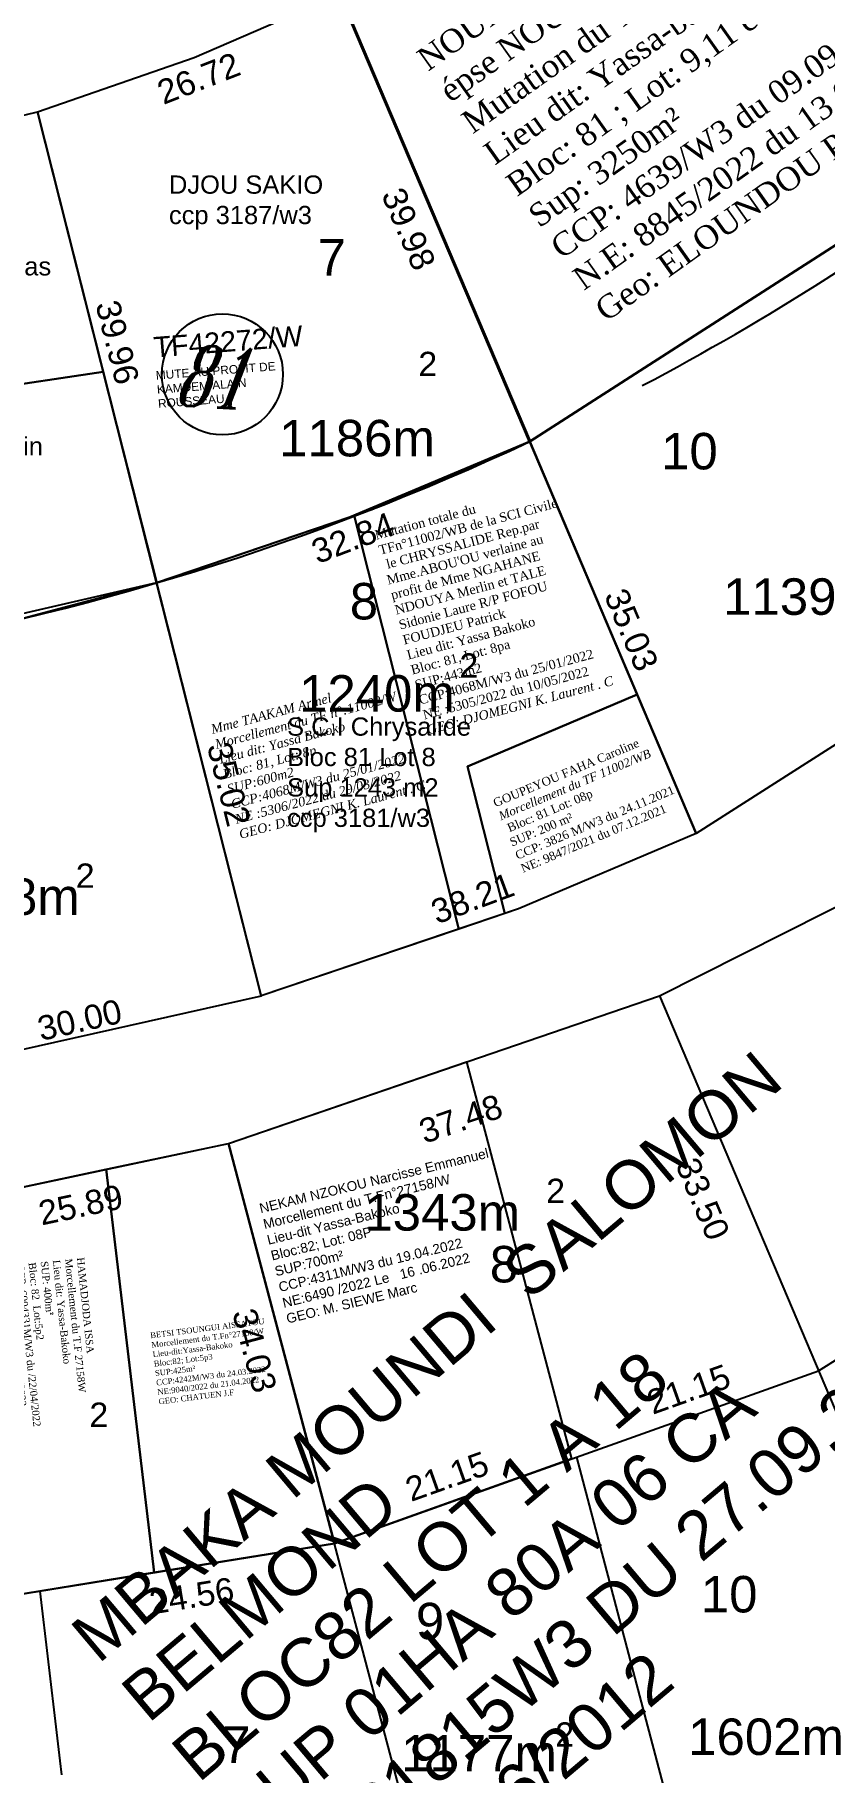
# Model space of a CAD drawing. Header units: millimetres. Extents: x 590121 to 927379, y 438565 to 1441738.
# Drawn here: x 925106.2 to 925171.2, y 1440587.4 to 1440729.7 of the extents above; entities that cross this region are included whole.
import ezdxf

# ---------------------------------------------------------------- set-up
doc = ezdxf.new("R2010")
doc.units = ezdxf.units.MM
doc.header["$LTSCALE"] = 10
for name, color, linetype in [('end maj 26 02 2021', 30, 'Continuous'), ('MAJ DEC 2021', 234, 'Continuous'), ('MAJ JAN 2022', 12, 'Continuous')]:
    doc.layers.add(name, color=color, linetype=linetype)
doc.styles.add('FONT2', font='romant.shx', dxfattribs={"width": 0.7, "oblique": 18, "height": 3})
doc.styles.get("Standard").update_dxf_attribs({"font": 'arial.ttf'})

msp = doc.modelspace()

# ---------------------------------------------------------------- linework, layer by layer
at = {"color": 6, "lineweight": 40, "flags": 128}
msp.add_lwpolyline([(925188.79, 1440779.47), (925217.88, 1440748), (925188.35, 1440722.79), (925146.92, 1440696.21), (925131.3, 1440733.01), (925172.21, 1440760.16)], close=True, dxfattribs=at)
at = {"color": 5, "flags": 128}
for points in [[(925146.92, 1440696.21), (925155.76, 1440675.41), (925141.81, 1440669.5), (925144.87, 1440657.41), (925141.08, 1440656.12), (925132.46, 1440690.13)], [(925132.46, 1440690.13), (925141.08, 1440656.12), (925124.81, 1440650.63), (925116.21, 1440684.58)], [(925141.72, 1440645.19), (925150.36, 1440612.55), (925130.84, 1440605.6), (925122.13, 1440638.49)], [(925122.13, 1440638.49), (925130.84, 1440605.6), (925116.02, 1440603.2), (925112.06, 1440636.36)]]:
    msp.add_lwpolyline(points, close=True, dxfattribs=at)
at = {"flags": 128}
msp.add_lwpolyline([(925112.06, 1440636.36), (925116.02, 1440603.2), (925104.08, 1440601.27), (925100.2, 1440633.84)], close=True, dxfattribs=at)
at = {"layer": 'end maj 26 02 2021', "color": 7, "linetype": 'ByBlock', "lineweight": 25}
for p, q in [((925131.3, 1440733.01), (925160.62, 1440663.97)), ((925106.4, 1440723.32), (925124.82, 1440650.6)), ((925157.59, 1440650.62), (925192.55, 1440568.28)), ((925170.68, 1440619.78), (925203.63, 1440640.59)), ((925144.03, 1440555.8), (925122.13, 1440638.49)), ((925130.84, 1440605.6), (925170.68, 1440619.78)), ((925150.76, 1440612.69), (925166.16, 1440554.53)), ((925082.35, 1440597.75), (925130.84, 1440605.6)), ((925106.6, 1440601.67), (925111.81, 1440557.64))]:
    msp.add_line(p, q, dxfattribs=at)
at = {"layer": 'end maj 26 02 2021', "linetype": 'ByBlock', "ltscale": 0.0014, "flags": 128}
for points in [[(925210.15, 1440797.82), (925262.03, 1440758.02), (925263.28, 1440751.02), (925239.52, 1440724.58), (925217.86, 1440700.5), (925160.61, 1440663.97), (925131.3, 1440733.01), (925172.25, 1440760.2), (925203.55, 1440796.66), (925210.15, 1440797.82)], [(925210.15, 1440797.82), (925262.03, 1440758.02), (925263.28, 1440751.02), (925239.52, 1440724.58), (925217.86, 1440700.5), (925160.61, 1440663.97), (925131.3, 1440733.01), (925172.21, 1440760.16), (925203.55, 1440796.66), (925210.15, 1440797.82)], [(925096.64, 1440633.09), (925122.13, 1440638.49), (925157.59, 1440650.62), (925188.51, 1440666.2), (925214.27, 1440683.52), (925223.86, 1440691.18), (925229.52, 1440696.06)]]:
    msp.add_lwpolyline(points, dxfattribs=at)
at = {"layer": 'end maj 26 02 2021', "color": 150, "linetype": 'ByBlock', "lineweight": -3, "ltscale": 0.0014, "flags": 128}
msp.add_lwpolyline([(925188.79, 1440779.47), (925217.88, 1440748), (925188.35, 1440722.79), (925146.92, 1440696.21), (925131.3, 1440733.01), (925172.21, 1440760.16)], close=True, dxfattribs=at)
msp.add_lwpolyline([(925188.79, 1440779.47), (925217.88, 1440748), (925188.35, 1440722.79), (925146.92, 1440696.21), (925131.3, 1440733.01), (925172.21, 1440760.16)], close=True, dxfattribs=at)
at = {"layer": 'end maj 26 02 2021', "linetype": 'ByBlock', "ltscale": 0.0014, "flags": 128}
for points in [[(925271.37, 1440743.36), (925277.94, 1440744.55), (925286.84, 1440737.72), (925184.32, 1440553.49), (925111.81, 1440557.64), (925086.93, 1440559.06), (925062.57, 1440565.52), (925036.93, 1440593.09), (925030.05, 1440614.84), (925029.56, 1440620.09), (925034, 1440625.65), (925096.64, 1440633.09), (925122.13, 1440638.49), (925157.59, 1440650.62), (925188.51, 1440666.2), (925214.27, 1440683.52), (925223.86, 1440691.18), (925229.52, 1440696.06), (925236.26, 1440702.27), (925242.22, 1440708.12), (925246.69, 1440712.77), (925254.32, 1440721.38), (925260.14, 1440728.43)], [(925131.3, 1440733.01), (925146.93, 1440696.21), (925132.1, 1440689.99), (925116.21, 1440684.58), (925106.41, 1440723.32), (925119.31, 1440727.8)], [(925106.41, 1440723.32), (925124.82, 1440650.6), (925095.54, 1440644.05), (925033.03, 1440636.61), (925027.72, 1440640.15), (925021.7, 1440705.68), (925026.17, 1440711.33), (925086.64, 1440718.52)], [(925079.68, 1440717.69), (925086.64, 1440718.52), (925106.4, 1440723.32), (925116.21, 1440684.58), (925090.61, 1440678.71), (925084.38, 1440677.97)], [(925106.4, 1440723.32), (925111.82, 1440701.93), (925086.85, 1440698.21), (925084.47, 1440718.26), (925086.64, 1440718.52)], [(925111.82, 1440701.93), (925116.22, 1440684.58), (925105.3, 1440681.68), (925090.61, 1440678.71), (925084.39, 1440677.97), (925082.07, 1440697.51)], [(925146.93, 1440696.21), (925160.61, 1440663.97), (925145.99, 1440657.78), (925124.81, 1440650.63), (925116.21, 1440684.58), (925133.92, 1440690.63)]]:
    msp.add_lwpolyline(points, close=True, dxfattribs=at)
at = {"layer": 'end maj 26 02 2021', "color": 3, "linetype": 'ByBlock', "flags": 128}
msp.add_lwpolyline([(925131.3, 1440733.01), (925146.93, 1440696.21), (925132.1, 1440689.99), (925116.21, 1440684.58), (925106.41, 1440723.32), (925119.31, 1440727.8)], close=True, dxfattribs=at)
at = {"layer": 'end maj 26 02 2021', "color": 7, "linetype": 'ByBlock', "lineweight": 25}
msp.add_circle((925121.63, 1440701.73), 4.98, dxfattribs=at)
for start, end in [(297.8077, 316.3065), (279.4432, 295.0782)]:
    msp.add_arc((925055.04, 1440892.57), 216.8, start, end, dxfattribs=at)
at = {"layer": 'MAJ DEC 2021', "flags": 128}
msp.add_lwpolyline([(925155.75, 1440675.41), (925160.61, 1440663.97), (925145.99, 1440657.78), (925144.87, 1440657.4), (925141.81, 1440669.5)], close=True, dxfattribs=at)
at = {"layer": 'MAJ JAN 2022', "color": 7, "ltscale": 0.0014, "flags": 128}
msp.add_lwpolyline([(925112.06, 1440636.36), (925116.02, 1440603.2)], dxfattribs=at)

# ---------------------------------------------------------------- texts
at = {"attachment_point": 1}
for s, insert, char_height, width, rotation in [("\\A1;{\\fTimes New Roman|b0|i0|c186|p18;\\C1;Mutation totale du TFn°11002/WB de la SCI Civile  le CHRYSSALIDE Rep.par Mme.ABOU'OU verlaine au p\\fTimes New Roman|b0|i0|c0|p18;r\\fTimes New Roman|b0|i0|c186|p18;ofit de \\C256;Mme NGAHANE NDOUYA Merlin et TALE Sidonie Laure R/P FOFOU FOUDJEU Patrick\\PLieu dit: Yassa Bakoko\\PBloc: 81, Lot: 8pa\\PSUP:443m2\\PCCP:4068M/W3 du 25/01/2022\\PNE :5305/2022 du 10/05/2022\\P\\fTimes New Roman|b0|i1|c0|p18;\\C1;GEO: DJOMEGNI K. Laurent . C}", (925134.09, 1440688.87), 0.76515, 15.3524, 14.9623), ('\\A1;{\\fTimes New Roman|b0|i1|c0|p18;Mme TAAKAM Armel\\P\\C1;Morcellement du TF n°:11002/W\\P\\C256;Lieu dit: Yassa Bakoko\\PBloc: 81, Lot: 8p\\PSUP:600m2\\PCCP:4068M/W3 du 25/01/2022\\PNE :5306/2022 du 29/03/2022\\P\\C1;GEO: DJOMEGNI K. Laurent . C}', (925120.61, 1440672.9), 0.7652, 15.3524, 14.9623), ('NEKAM NZOKOU Narcisse Emmanuel\\P{\\C1;Morcellement du T.Fn°27158/W\\P}Lieu-dit Yassa-Bakoko\\PBloc:82; Lot: 08P^I^I^I\\PSUP:700m²\\PCCP:4311M/W3 du 19.04.2022\\PNE:6490 /2022 Le   16 .06.2022\\P{\\C1;GEO: M. SIEWE Marc}', (925124.59, 1440633.52), 0.8, 22.254, 13.7102), ('\\A1;{\\fTimes New Roman|b0|i0|c0|p18;HAMADJODA ISSA \\P\\C1;Morcellement du T.F 27158W\\P\\C256;Lieu dit: Yassa-Bakoko  \\PSUP: 400m\\fISOCPEUR|b0|i0|c0|p34;²\\fTimes New Roman|b0|i0|c0|p18;\\PBloc: 82  Lot:5p2\\PCCP: 6904331M/W3 du /22/04/2022\\PNE: 8452/2022 DU 13/ 07/2022\\P\\C1;Géo:CHATUEN }', (925110.25, 1440629.15), 0.6, 30, 275.9831), ('{\\fTimes New Roman|b0|i0|c0|p18;BETSI TSOUNGUI AISSATOU\\P\\C1;Morcellement du T.Fn%%D27158/W\\P\\C256;Lieu-dit:Yassa-Bakoko\\PBloc:82; Lot:5p3\\C1;\\P\\C256;SUP:425m²\\PCCP:4242M/W3 du 24.03.2022\\PNE:9040/2022 du 21.04.2022\\PGEO: CHATUEN J.F}', (925115.66, 1440622.93), 0.47, 15.9525, 7.1737)]:
    msp.add_mtext(s, dxfattribs=dict(at, insert=insert, char_height=char_height, width=width, rotation=rotation))
at = {"layer": 'end maj 26 02 2021', "color": 7, "linetype": 'ByBlock', "lineweight": 25}
for s, height, p in [('7', 3, (925129.46, 1440709.86)), ('2', 2, (925137.75, 1440701.59)), ('1186m', 3, (925126.3, 1440694.99)), ('10', 3, (925157.73, 1440693.92)), ('8', 3, (925132.11, 1440681.58)), ('1139m', 3, (925162.84, 1440681.96)), ('2', 2, (925141.13, 1440676.79)), ('1240m', 3, (925127.94, 1440674)), ('2', 2, (925109.56, 1440659.51)), ('1218m', 3, (925097.07, 1440657.28)), ('2', 2, (925148.27, 1440633.59)), ('1343m', 3, (925133.31, 1440631.32)), ('8', 3, (925143.63, 1440627.06)), ('2', 2, (925110.68, 1440615.18)), ('10', 3, (925161, 1440599.92)), ('9', 3, (925137.55, 1440597.71)), ('7', 3, (925121.62, 1440587.55)), ('2', 2, (925149.02, 1440588.88)), ('1602m', 3, (925159.96, 1440588.2)), ('1177m', 3, (925136.34, 1440586.85))]:
    msp.add_text(s, height=height, dxfattribs=at).set_placement(p)
at = {"layer": 'end maj 26 02 2021', "color": 7, "linetype": 'ByBlock', "style": 'FONT2', "oblique": 18, "width": 0.7}
msp.add_text('81', height=5, rotation=357, dxfattribs=at).set_placement((925117.46, 1440699.21))
at = {"layer": 'end maj 26 02 2021', "linetype": 'ByBlock', "ltscale": 0.0014}
for s, height, p in [('MBAKA MOUNDI  SALOMON', 3.9552, (925111.41, 1440595.63)), ('CCP1815W3 DU 27.09.2012', 3.9552, (925127.91, 1440576.05)), ('BLOC82 LOT 1 A 18', 3.9552, (925119.66, 1440585.84)), ('SUP 01HA 80A 06 CA', 3.9552, (925123.78, 1440580.94)), ('BELMOND', 3.955, (925115.53, 1440590.74)), ('NE 8026/2012', 3.9552, (925132.04, 1440571.15))]:
    msp.add_text(s, height=height, rotation=40.117, dxfattribs=at).set_placement(p)
at = {"layer": 'end maj 26 02 2021', "linetype": 'ByBlock', "insert": (925137.46, 1440728.16), "char_height": 1.8954, "width": 124.7411, "attachment_point": 1, "rotation": 35.3763}
msp.add_mtext('{\\fTimes New Roman|b0|i0|c0|p18;NOUME TCHETCHO Guy et MALLA\\Pépse NOUME TCHETCHO Corine Versaille\\P\\C1;Mutation du T.F 3889/W\\P\\C7;Lieu dit: Yassa-bakoko\\P\\C256;Bloc: 81 ; Lot: 9,11 et 13\\PSup: 3250m²\\PCCP: 4639/W3 du 09.09.2022\\PN.E: 8845/2022 du 13.09.2022\\PGeo: ELOUNDOU Pauline}', dxfattribs=at)
at = {"layer": 'end maj 26 02 2021', "color": 7, "linetype": 'ByBlock', "lineweight": 25, "char_height": 2, "attachment_point": 5}
for s, insert, rotation in [('\\A1;26.72', (925119.67, 1440726.07), 21.2677), ('\\A1;39.98', (925136.95, 1440713.69), 293.0052), ('\\A1;39.96', (925112.98, 1440704.37), 284.2114), ('\\A1;32.84', (925132.37, 1440688.28), 20.7342), ('\\A1;35.03', (925155.28, 1440680.73), 293.0052), ('\\A1;35.02', (925122.16, 1440668.03), 284.2114), ('\\A1;38.21', (925142.21, 1440658.64), 20.4762), ('\\A1;30.00', (925109.88, 1440648.64), 12.6722), ('\\A1;37.48', (925141.24, 1440640.51), 18.8813), ('\\A1;33.50', (925161.15, 1440633.93), 293.0052), ('\\A1;25.89', (925109.96, 1440633.43), 11.9625), ('\\A1;34.03', (925124.27, 1440621.46), 284.8515), ('\\A1;21.15', (925160, 1440618.27), 19.5971), ('\\A1;21.15', (925140.11, 1440611.1), 19.5971), ('\\A1;24.56', (925119.1, 1440601.28), 9.1904)]:
    msp.add_mtext(s, dxfattribs=dict(at, insert=insert, rotation=rotation))
at = {"layer": 'end maj 26 02 2021', "linetype": 'ByBlock', "ltscale": 0.0014, "char_height": 1.5, "attachment_point": 1}
for s, insert, width in [('{\\C7;DJOU SAKIO\\Pccp 3187/w3}', (925117.23, 1440718.09), 42.3), ('{\\C7;DJIOMENI Guy Jonas\\PBloc 81 Lot 5p\\PSup 600 m2\\Pccp 3403/w}', (925086.93, 1440711.37), 23.8497), ('{\\C7;HYTEGA Guy Rovin\\PBloc 81 Lot 5p\\PSup 600 m2\\Pccp 3404/w}', (925087.88, 1440696.57), 42.3), ('{\\C7;S.C.I Chrysalide\\PBloc 81 Lot 8\\PSup 1243 m2\\Pccp 3181/w3}', (925126.95, 1440673.52), 42.3)]:
    msp.add_mtext(s, dxfattribs=dict(at, insert=insert, width=width))
at = {"layer": 'end maj 26 02 2021', "color": 1, "linetype": 'ByBlock', "insert": (925115.9, 1440704.8), "char_height": 1.6866, "width": 42.3, "attachment_point": 1, "rotation": 4.484}
msp.add_mtext('TF42272/W\\P{\\H0.415x;MUTE AU PROFIT DE\\PKAMDEM ALAIN \\PROUSSEAU}', dxfattribs=at)
at = {"layer": 'MAJ DEC 2021', "insert": (925143.82, 1440666.78), "char_height": 0.7027, "width": 14.4015, "attachment_point": 1, "rotation": 22.8756}
msp.add_mtext('{\\fTimes New Roman|b0|i0|c0|p18;GOUPEYOU FAHA Caroline\\P\\fTimes New Roman|b0|i1|c0|p18;\\C1;Morcellement du TF 11002/WB\\P \\fTimes New Roman|b0|i0|c0|p18;\\C7;Bloc: 81 Lot: 08p\\PSUP: 200 m²\\PCCP: 3826 M/W3 du 24.11.2021\\PNE: 9847/2021 du 07.12.2021}', dxfattribs=at)

doc.saveas('drawing.dxf')
